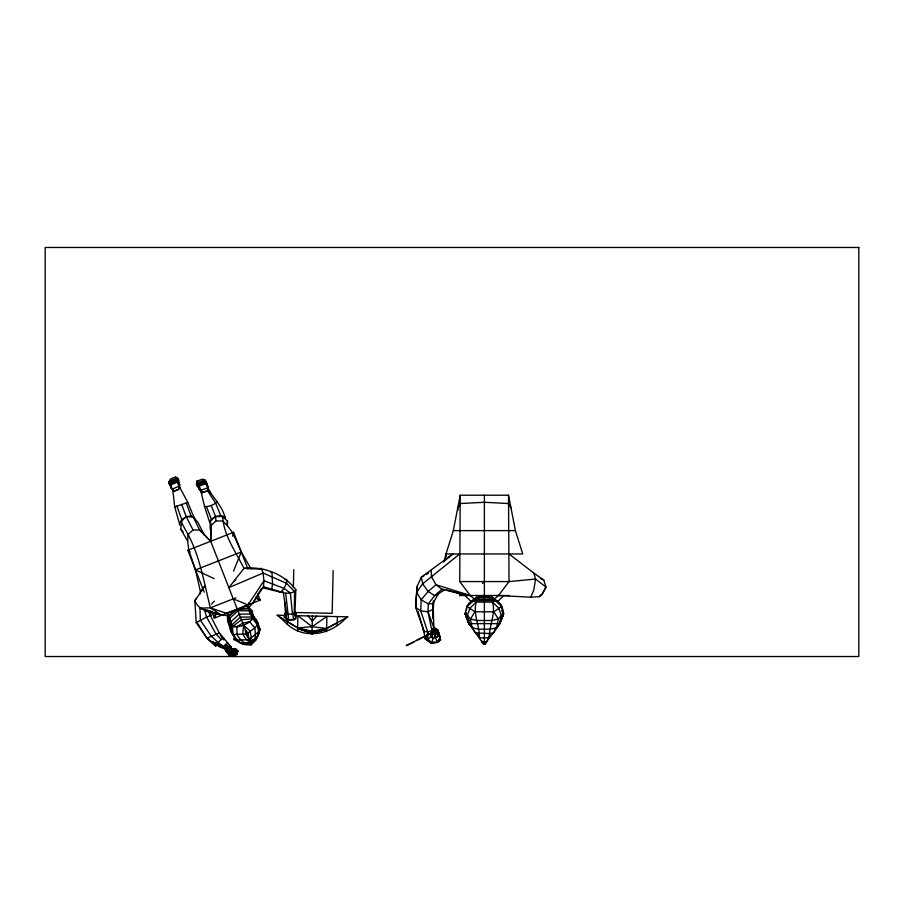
<?xml version="1.0" encoding="UTF-8"?>
<svg xmlns="http://www.w3.org/2000/svg" width="904" height="904" viewBox="0 0 904 904"><rect width="100%" height="100%" fill="white"/><g stroke="black" fill="none" stroke-linecap="round" stroke-linejoin="round"><path stroke-width="1.36" d="M443.389 561.926L452.87 553.96L421.377 577.102L417.388 585.769L415.659 603.183L415.648 607.409L424.01 631.252L424.891 638.574L431.626 643.399L437.276 642.529L440.406 639.388L440.53 640.032L437.05 642.202M251.086 568.898L241.278 551.971L232.644 532.693L227.401 525.687L227.469 521.133L222.621 516.512L215.536 516.534L211.367 519.258L209.762 522.625L204.53 506.466L200.948 491.234L199.275 489.505L197.739 485.278L196.484 484.544L196.982 481.064L202.519 479.176L204.824 480.08L206.824 482.928L206.53 484.906M178.63 483.787L179.003 480.725L178.28 479.052L168.878 483.211L170.822 484.906L172.901 490.917L174.37 491.132L178.438 489.437L179.693 488.092L179.602 484.589L177.851 480.442L178.28 479.052L175.545 476.826L170.201 479.21L168.878 483.211L169.59 484.883M347.012 616.822C332.514 634.235 304.874 640.563 287.212 624.189L287.348 618.257M293.359 587.623L293.766 569.712M297.574 631.094L297.924 615.703L312.162 626.721L326.615 628.495L337.26 622.867M311.993 634.179L312.411 616.031M326.536 631.749L326.886 616.37L312.162 626.721L297.642 627.839L287.269 621.726M333.147 570.605L332.163 613.33L294.195 612.471M337.203 625.342L337.407 616.607M257.154 621.003C260.194 629.681 258.702 639.026 251.142 644.552C235.65 647.094 231.288 632.077 227.616 620.991L227.299 613.251L247.38 605.397C249.82 616.37 263.878 622.268 257.968 635.975L254.917 639.004L251.244 644.823L210.688 541.281L211.084 525.473L210.361 521.19L215.536 516.534L220.745 515.675L224.87 516.851L225.582 518.139M179.817 525.314L179.489 523.653L181.76 519.619L186.19 516.613L191.117 516.06L193.264 517.02L199.694 530.049L210.688 541.281L211.084 525.473L215.988 520.941L222.746 521.02L227.401 525.687M446.022 553.96L445.943 556.717L446.022 553.96L453.322 530.614L460.226 495.211L508.511 495.211L515.416 530.614L522.727 553.96L446.022 553.96L443.943 561.836M200.134 593.973L200.394 591.499L195.49 569.904L188.744 549.881L187.659 541.089L180.777 529.213L181.76 519.619L176.958 506.138L187.817 502.443L194.902 519.574M232.78 651.999C230.17 652.485 231.288 648.823 228.949 648.857M210.361 521.19L210.123 527.755L210.914 531.981M227.367 523.766L227.469 521.133M248.623 607.725L252.917 602.991L263.482 586.764L285.687 593.261L288.692 619.794L293.472 619.511L295.518 618.404L296.003 615.692L294.953 612.573L295.834 589.758C284.251 573.95 263.222 565.994 243.967 568.356L228.848 587.634L263.098 573.057L286.5 583.272L294.614 591.634L294.252 613.816L295.981 618.483L294.026 619.715L289.303 620.076L286.037 618.619L284.263 617.048L286.082 611.974L284.726 617.127M417.388 585.769L416.642 592.267L421.162 599.781L420.755 610.957L427.761 631.998L426.191 639.501L427.897 639.41L430.903 636.552L431.841 630.506L427.987 611.748L428.315 603.906L434.677 595.612L441.875 589.351L444.022 589.431M224.011 647.885L228.723 654.191L231.819 654.824L234.023 656.53L236.972 653.603L236.046 652.722L237.842 650.959L236.294 652.677L236.758 653.129L237.842 650.959L235.944 649.151L237.594 651.004L236.893 654.281L234.023 656.53L229.141 655.231L229.639 646.755L230.961 646.789L231.503 649.049L230.961 646.789L219.152 632.687L207.66 610.155M187.659 541.089L188.055 534.49L181.015 521.676L186.19 516.613L193.264 517.02L198.089 522.625L204.123 534.806M508.511 495.211L509.031 581.566L498.466 595.51L494.183 599.307L490.623 595.51M252.239 613.567L252.408 611.285L247.38 605.397M263.482 586.764L263.957 580.73L263.098 573.057L261.403 568.232L259.855 569.091L243.967 568.356C235.808 551.892 223.616 535.315 222.621 516.512M236.916 654.044L237.164 651.072L235.266 649.264L232.034 648.993M425.117 635.998L424.891 638.574L431.626 643.399L432.971 638.619L431.773 632.529M236.226 654.134L236.486 651.185L234.599 649.377L231.356 649.106M252.702 616.505L252.408 611.285M284.828 616.144L286.308 611.522M500.5 619.669L502.014 618.065L502.545 614.743M289.303 620.076L286.037 618.619L286.624 613.918L283.212 592.052L279.133 591.815L263.177 587.894M494.183 599.307C500.138 601.646 503.076 607.624 503.607 613.714C501.019 622.867 495.46 630.856 489.233 637.885L479.515 637.885C479.696 625.76 472.848 614.178 476.205 602.098L473.154 600.618L466.995 606.448L465.131 613.714L468.317 622.415L483.606 644.326L485.132 644.326L490.748 634.992M502.014 618.065L502.579 613.94M235.854 654.055L236.249 651.23L234.599 649.377M225.819 651.072L226 649.784L225.808 651.072L229.141 655.231L232.893 655.909L235.187 653.908L235.82 651.298L233.921 649.49L230.373 649.569L231.944 651.287L232.814 651.14M433.784 601.081L432.79 618.449L433.14 605.081L433.852 627.659L430.903 636.552L432.971 638.619L439.061 636.043L438.926 635.399L433.717 632.868L437.276 642.529L437.197 641.218M230.735 631.354L234.486 636.947L233.729 639.535L243.865 644.371L249.052 644.168L252.408 642.857L256.352 639.478L260.522 629.048L258.194 627.659M286.037 618.619L286.274 617.296M294.026 619.715L293.71 618.189M178.257 482.42L179.602 484.589L178.438 489.437L174.37 491.132L171.285 488.228L169.692 484.069L177.851 480.442L177.297 482.024L179.693 488.092M224.87 516.851C221.616 504.025 210.304 495.799 205.931 483.776L206.214 481.21L196.484 484.544L197.095 486.262L199.445 488.25M466.498 610.144C466.08 602.448 474.419 600.651 478.126 595.51M215.536 612.901L214.372 618.087L260.16 600.154L257.64 593.736M232.712 536.241L233.582 532.32L187.806 550.253L204.202 592.131M237.594 651.004L236.95 653.795L237.164 651.072L235.266 649.264M433.355 601.07L433.129 609.319L427.987 611.748L420.755 610.957L415.648 607.409L416.642 592.267L422.643 583.814L459.718 553.96M499.957 603.623L492.544 597.793L484.374 595.51L476.205 597.793L466.995 606.448L474.905 611.793L493.833 611.793L501.743 606.448L495.584 600.618L492.544 602.098C495.9 614.178 489.053 625.76 489.233 637.885L487.719 639.874M501.392 617.534L501.392 618.878L503.234 613.613L501.878 610.584M220.745 515.675L215.694 503.268L207.558 490.759L207.852 486.533L206.202 482.397L197.739 485.278L199.23 486.058L201.592 492.138L203.423 492.284L207.558 490.759L208.496 489.606L207.852 486.533L205.321 482.691M284.263 617.048L286.082 611.974M502.308 616.245L503.234 613.613M466.193 614.743L467.345 618.878L468.95 620.472L466.724 618.065L465.503 613.613L465.967 612.562L465.131 613.714L467.436 615.195L470.419 619.059L472.046 627.76L478.419 629.207L490.33 629.207L496.691 627.76L498.319 619.059L501.313 615.195L503.607 613.714L499.946 623.624L498.047 625.839M485.132 644.326L485.731 642.834M216.327 613.285L214.372 618.087L211.683 611.24M233.514 571.045L241.278 551.971L195.49 569.904L214.146 578.628M503.607 613.714L499.403 623.907L497.008 626.935M498.466 595.51L530.772 597.194L533.801 590.063L535.552 579.057L533.801 573.068L509.031 553.96M495.426 628.969L493.765 632.823L489.335 633.546L474.973 632.823L473.865 630.246M469.956 603.759L471.097 601.341L474.713 599.747M231.819 654.824L233.842 653.095L236.893 654.281L236.927 651.117L236.588 654.213L236.486 651.185L235.56 653.987L235.82 651.298L234.441 653.456L230.373 649.569M249.233 602.618L247.978 604.923L242.317 607.262M195.829 598.956L194.846 600.719L196.224 622.664L207.095 638.134L215.717 645.049L215.864 646.45L206.824 638.269L197.095 622.404L196.224 622.664L206.598 617.025L211.287 615.387L208.756 610.562M284.929 602.369L285.381 613.206L286.624 613.918L286.963 613.319M293.472 619.511L292.828 613.714M294.953 612.573L294.252 613.816L292.489 614.313L286.624 613.918M443.977 590.188L438.395 593.792L432.722 603.748L428.315 603.906L421.162 599.781L428.157 591.476L436.01 584.707L470.283 595.51L474.566 599.307M252.917 602.991L261.245 588.798M474.905 611.793L470.419 619.059L477.142 620.494L491.595 620.494L498.319 619.059L493.833 611.793M295.834 589.758L294.614 591.634L290.41 593.092L285.687 593.261M431.841 630.506L433.852 627.659L431.841 630.506L427.761 631.998L424.01 631.252L417.908 611.24M437.344 642.156L440.045 637.58L438.576 633.58L434.123 630.811L433.355 631.06L435.219 637.241L439.061 636.043L434.485 632.63M494.906 629.512L500.421 622.415M509.031 595.51L459.718 595.51L461.345 593.363M215.717 645.049L221.265 639.478L223.706 638.563L223.864 639.953M200.394 591.499L205.129 585.747L194.846 600.719C199.987 613.194 216.508 613.613 227.977 615.816M416.529 640.45L434.191 631.591L434.123 630.811M316.66 616.132L312.287 621.104L308.151 615.94M232.701 648.88L235.944 649.151M232.136 651.253L233.921 649.49L232.373 651.208M235.582 651.343L233.842 653.095L235.582 651.343L233.684 649.535L231.944 651.287M218.768 633.082L206.824 638.269M488.307 637.489L490.228 635.523M211.412 604.121L214.35 601.194M233.865 581.69L235.808 579.746M482.487 583.419L484.374 581.566M217.468 501.517C214.203 504.714 209.129 507.02 204.53 506.466M498.036 601.149L503.81 595.51M229.808 612.268L227.299 613.251L229.164 616.268L232.373 626.743C240.001 627.512 247.741 624.483 252.815 618.743L248.849 610.754L237.921 610.799L229.865 618.189L230.091 625.986M247.911 633.015L254.826 627.862L257.482 625.003L257.855 623.025L252.51 617.036L240.374 617.07L231.447 625.285L231.593 633.32L233.209 634.506L236.758 640.179L249.188 639.569L258.725 631.568L257.482 625.003L252.815 618.743L241.424 619.749L232.373 626.743L233.209 634.506L246.939 633.817L247.911 633.015L245.379 629.839L245.673 633.885L249.188 639.569L247.911 633.015L245.673 633.885M440.406 639.388L437.31 642.371L440.169 638.224L438.576 633.58M227.209 648.36L224.847 645.264L225.966 644.19L233.842 654.507L232.723 655.581L228.78 650.417M210.688 541.281L199.694 530.049L193.038 529.925L188.055 534.49C200.123 557.056 204.134 583.204 210.349 607.827L221.604 615.251L199.987 608.109L200.338 620.133L211.095 636.02L222.022 645.976M530.772 597.194L539.236 596.663L542.31 593.871L545.937 587.024L543.745 580.04L533.801 573.068M459.718 595.51L461.854 593.702M199.987 483.945L204.824 480.08L205.377 481.64M250.894 643.908L252.86 642.36M468.792 603.623L476.205 597.793L492.544 597.793L501.2 605.307L502.771 612.562M539.236 596.663L542.264 594.211L545.937 587.024L535.552 579.057L509.031 581.566L459.718 581.566L460.226 495.211M284.749 614.336L286.466 614.008M296.003 615.692L295.834 612.607L295.913 615.149M426.179 574.582L428.383 573.192M251.244 644.823C244.984 644.1 240.148 640.314 237.108 634.8L236.814 626.834L242.758 623.139L249.628 621.816L254.826 627.862L255.482 634.664L254.917 639.004L250.736 643.512L240.306 642.902L234.486 636.947M229.639 646.755L230.961 646.789L227.582 647.999L230.961 646.789L230.769 648.078L230.961 646.789L226.904 642.891M413.998 641.874L406.224 645.648L407.467 645.117M427.761 631.998L427.897 639.41L432.236 642.71L436.824 641.885L440.53 640.032L438.926 635.399M406.992 645.298L433.92 631.659L438.7 634.224M423.852 575.893L421.377 577.102L422.643 583.814L428.157 591.476L434.677 595.612L438.395 593.792M170.302 483.357L169.127 481.436L177.082 477.9L177.726 479.425L173.794 481.177L173.139 479.651M170.822 484.906L177.297 482.024M172.574 489.019L179.048 486.149M478.34 598.165L484.374 595.51L486.827 596.459M179.489 523.653L174.754 506.997L176.958 506.138M199.987 608.109L210.349 607.827L235.831 597.849M232.373 626.743L234.938 625.749M236.814 626.834L239.379 625.828M247.063 622.822L249.628 621.816M233.729 639.535L235.605 638.8M258.634 629.783L260.522 629.048M252.34 640.009L254.917 639.004L250.171 642.066L244.6 643.038M253.854 640.461L256.352 639.478M482.329 596.301L484.374 595.51L490.409 598.165M207.558 490.759L203.423 492.284L199.275 489.505L198.62 484.973M232.283 611.194L226.542 613.319L210.349 607.827M204.338 482.001L197.151 484.454L196.586 482.883L204.824 480.08L205.264 482.295M199.23 486.058L205.931 483.776M200.733 490.273L207.445 487.99M438.214 631.772L439.819 636.405L438.214 631.772L432.993 629.24L434.734 634.777M438.338 632.416L433.129 629.885L434.496 633.602M434.259 631.455L433.479 631.704L434.858 635.422M433.841 633.512L434.621 633.275M437.977 640.834L440.53 640.032M270.601 589.566L271.708 589.272L272.579 584.074L271.98 572.3L270.872 572.582M230.633 651.355L229.107 650.428M230.011 649.501L212.598 642.224L219.808 646.71L230.915 651.795L230.011 649.501L228.057 648.1L217.028 643.06L212.542 642.009L214.158 643.569L227.684 649.806M326.604 629.082L312.049 631.794L297.631 628.416M326.581 629.67L312.038 632.314L297.619 629.003M236.294 652.677L236.972 653.603M228.723 654.191L229.469 654.055M432.304 642.676L434.847 642.315M169.127 481.436L175.297 480.996M453.322 530.614L515.416 530.614M483.312 643.58L484.374 643.58M319.327 630.438L322.152 630.472L312.004 633.749L302.015 630.009L304.84 630.111M285.031 615.409L276.895 615.217L297.642 627.839L312.061 631.274L326.615 628.495L347.916 616.844L295.292 615.647M284.918 579.407L286.828 579.543L286.5 583.272L284.105 588.414L281.054 591.95L279.133 591.815M203.355 483.222L201.219 483.064L200.665 481.493M285.02 614.166L286.026 614.279M210.508 611.047L204.598 610.076L206.598 617.025L215.92 633.907L221.265 639.478M224.237 647.061L228.057 648.1L230.915 651.795L217.887 645.332L219.808 646.71L217.028 643.06M446.418 589.871L464.927 595.51L471.673 602.087M229.367 651.773L230.995 652.349M230.859 651.038L232.848 651.841M233.243 598.855L247.978 604.923L263.957 580.73L284.105 588.414L290.41 593.092L292.489 614.313M230.87 650.767L232.859 651.626M495.234 600.279L497.641 601.341M540.389 578.526L543.745 580.04M230.802 650.462L232.803 651.366M255.459 597.962L260.16 600.154L255.775 597.137M194.575 517.913L191.117 516.06L186.19 502.918M437.852 629.952L433.411 627.184L437.977 630.596L437.852 629.952L439.457 634.597L439.333 633.953M187.806 550.253L190.009 551.779M228.915 650.371L230.915 651.795M230.949 625.026L229.209 623.489L228.78 615.567L237.266 609.126L247.865 608.098L253.979 616.63M227.616 620.991L230.136 623.331M277.799 615.24L287.212 624.189M234.272 653.027L235.187 653.908M256.6 619.828L250.747 614.031L239.232 614.144L230.701 621.884L230.339 630.111L232.034 632.269M231.288 625.975L229.537 624.201L229.164 616.268L237.243 609.07L248.058 608.867L253.176 614.946M470.69 625.839L468.803 623.624L465.131 613.714L469.345 623.907L473.312 628.969L468.317 622.415M180.777 529.213L183.184 532.027M224.847 645.264L226.644 647.422M468.091 619.093L466.43 616.912L466.43 614.901M225.966 644.19L233.842 654.507M213.163 641.896L214.553 643.716M459.718 581.566L470.283 595.51L441.875 589.351L436.01 584.707L431.558 576.82L431.118 570.322M220.226 635.049L222.407 637.998M201.592 492.138L200.948 491.234L201.931 493.686M510.963 507.754L508.003 503.505L484.374 502.285L460.746 503.505L457.786 507.754L457.899 510.444M229.345 650.677L232.723 655.581M177.003 480.815L179.602 484.589M483.606 644.326L481.775 640.868L481.662 641.761L487.075 641.761L486.973 640.868M207.863 488.702L210.621 493.256M232.249 654.745L232.893 655.909M227.785 652.292L229.74 655.852M179.546 486.996L187.817 502.443M477.493 634.02L479.515 637.885M193.038 529.925L186.19 516.613L181.693 504.443M423.999 631.252L422.767 628.698L424.247 632.303M176.144 478.318L176.8 479.843M211.174 505.438L215.536 516.534L215.988 520.941M233.582 532.32L247.945 568.966M206.541 506.76L211.367 519.258M427.987 611.748L433.841 627.67M196.982 481.064L198.112 484.126M482.691 641.863L483.018 642.834M415.659 603.183L416.405 605.872M436.688 641.23L436.824 641.885M433.773 629.003L433.897 629.647M434.01 631.15L434.372 632.958M434.632 634.258L435.344 637.885M430.643 635.252L430.903 636.552M170.901 485.956L171.285 488.228L171.025 485.617M466.351 615.319L466.724 618.065M172.901 490.917L172.754 489.832L174.754 506.997M502.308 614.234L502.308 616.912M484.374 495.211L484.374 644.326M467.345 617.534L467.345 618.878L465.503 612.268M435.095 629.184A2.452 2.452 0 0 1 436.304 629.579M435.118 628.834A2.802 2.802 0 0 1 437.457 630.37M243.628 625.365L242.656 633.828L246.204 639.501L250.171 642.066L251.335 637.489L250.08 630.924L243.628 625.365M434.462 631.455L435.457 631.794L434.462 631.455M501.313 615.195L499.403 623.907L499.946 623.624L468.803 623.624L469.345 623.907L467.436 615.195L470.136 607.94L476.205 602.098L492.544 602.098L498.601 607.94L501.313 615.195M213.208 641.998L213.005 642.608L212.542 642.009L213.208 641.998M474.193 599.465L473.154 600.618L495.584 600.618L494.544 599.465L474.193 599.465M294.84 612.483L295.755 612.663L294.84 612.483M858.8 247.47L45.2 247.47L45.2 656.53L858.8 656.53L858.8 247.47"/></g></svg>
